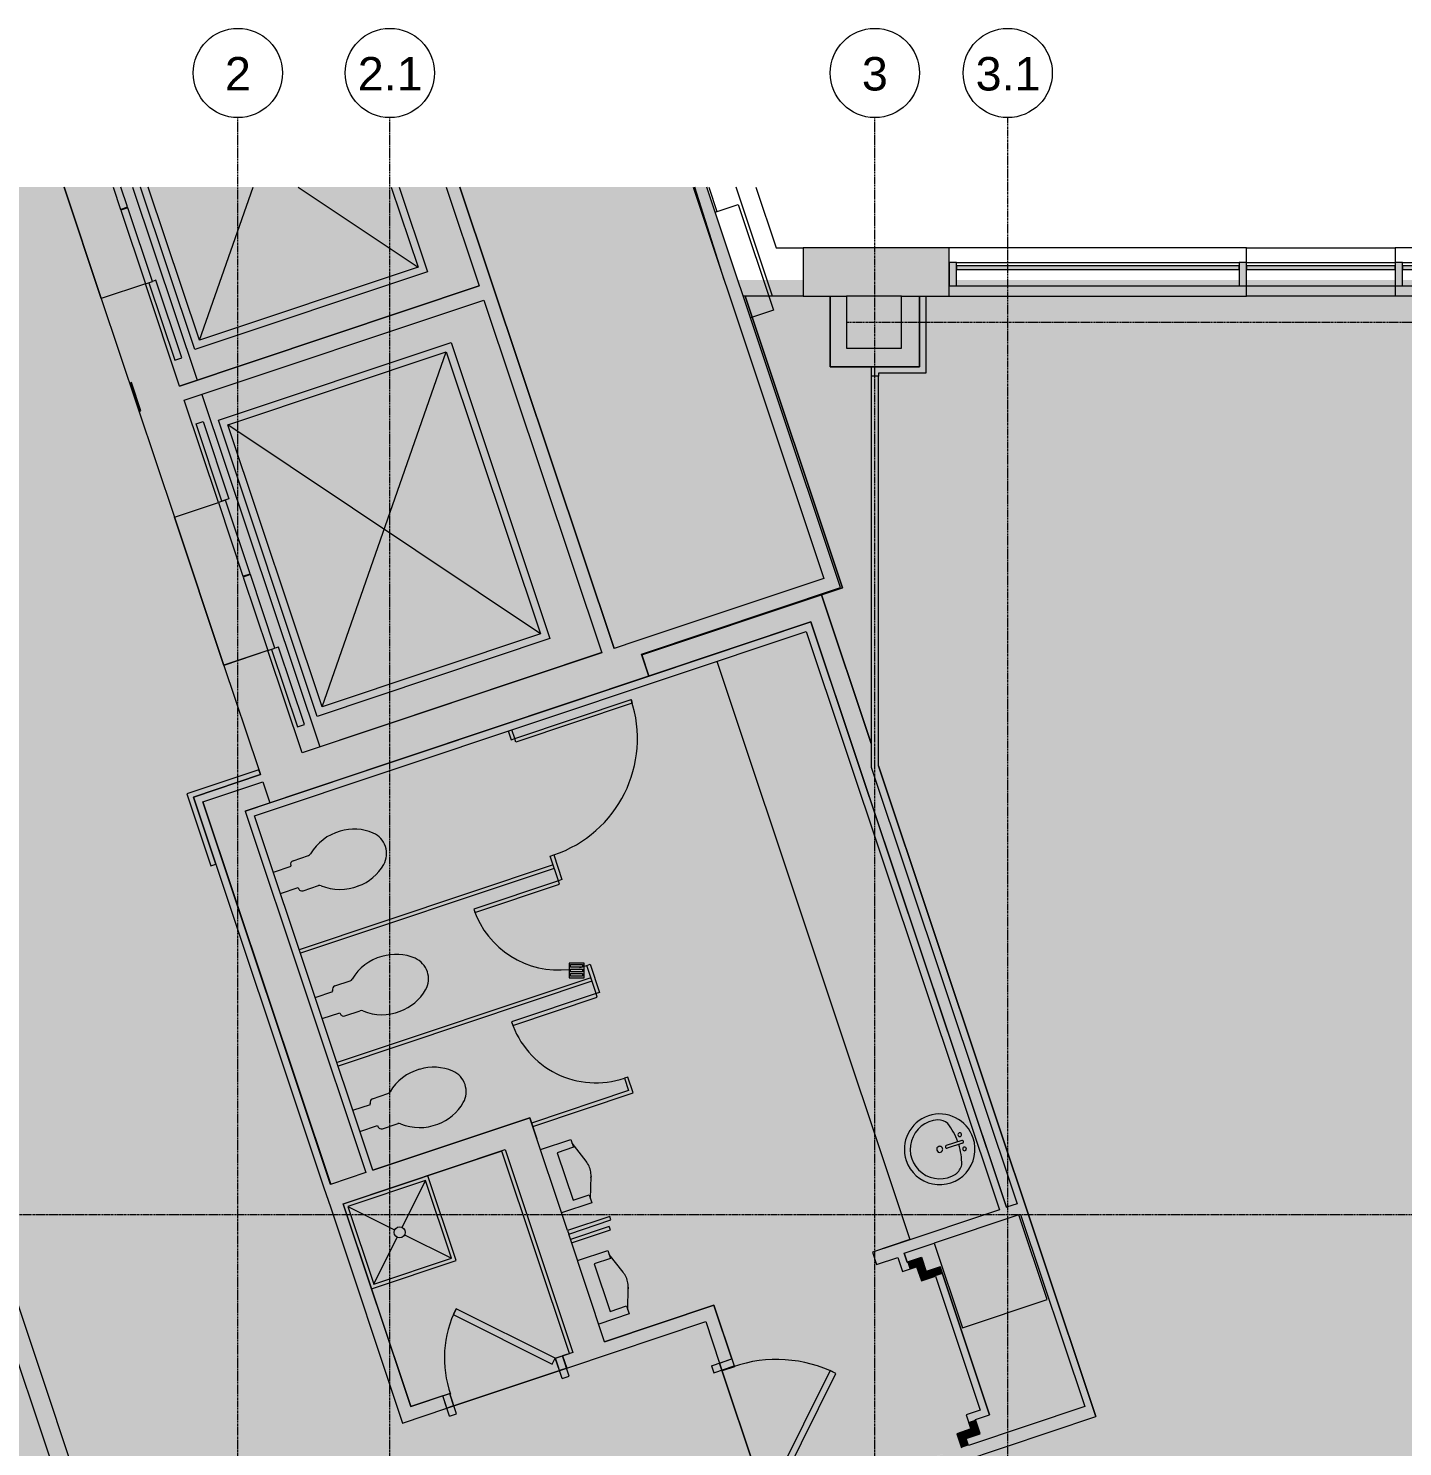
# Model space of a CAD drawing. Header units: inches. Extents: x 628 to 4002, y -382 to 1379.
# Drawn here: x 1899.9 to 2269.7, y 997.7 to 1379.1 of the extents above; entities that cross this region are included whole.
import ezdxf

# ---------------------------------------------------------------- set-up
doc = ezdxf.new("R2010")
doc.units = ezdxf.units.IN
doc.header["$MEASUREMENT"] = 0
doc.linetypes.add('Grid Line 1_2_', pattern=[0.875, 0.5, -0.125, 0.125, -0.125])
for name, color, linetype, lineweight in [('7200-WISCONSIN-AVE-6TH-FLOOR-031418_dwg', 8, 'Continuous', 9), ('A-DETL', 90, 'Continuous', 9), ('A-DETL-GENF', 92, 'Continuous', 9), ('A-DOOR', 31, 'Continuous', 13), ('A-DOOR-FRAM', 31, 'Continuous', 20), ('A-GENM', 13, 'Continuous', 13), ('A-GLAZ-CURT', 52, 'Continuous', 13), ('A-GLAZ-CWMG', 51, 'Continuous', 13), ('A-WALL', 113, 'Continuous', 13), ('A-WALL-PATT', 111, 'Continuous', 13), ('Bb-col', 7, 'Continuous', 9), ('Bb-cor', 7, 'Continuous', 9), ('Bb-fix', 7, 'Continuous', 9), ('I-WALL', 2, 'Continuous', 13), ('P-SANR-FIXT', 6, 'Continuous', 13), ('Propidex Polylines', 7, 'Continuous', 9), ('Q-CASE', 31, 'Continuous', 13), ('S-COLS', 52, 'Continuous', 13), ('S-GRID', 1, 'Continuous', 9), ('S-GRID-IDEN', 1, 'Continuous', 9)]:
    doc.layers.add(name, color=color, linetype=linetype, lineweight=lineweight)
doc.styles.add('Swis721 Lt BT', font='swissl.ttf', dxfattribs={"height": 9})

# ---------------------------------------------------------------- blocks, each defined once
blk = doc.blocks.new('Concrete-Rectangular-Column - 14_ x 14_-4901127-6TH FLOOR DEMOLITION PLAN')
at = {"layer": 'S-COLS', "lineweight": 9}
blk.add_hatch(color=7, dxfattribs=at).paths.add_polyline_path([(-7, -7.375), (7, -7.375), (7, 7.375), (-7, 7.375)], flags=0)
at = {"layer": 'S-COLS', "color": 8, "lineweight": 20}
for p, q in [((7, 7.375), (-7, 7.375)), ((-7, 7.375), (-7, -7.375)), ((7, -7.375), (7, 7.375)), ((-7, -7.375), (7, -7.375))]:
    blk.add_line(p, q, dxfattribs=at)
blk = doc.blocks.new('Concrete-Rectangular-Column - 24 x 24-4901126-6TH FLOOR DEMOLITION PLAN')
at = {"layer": 'S-COLS', "lineweight": 9}
blk.add_hatch(color=7, dxfattribs=at).paths.add_polyline_path([(12, -12), (12, 12), (-12, 12), (-12, -12)], flags=0)
at = {"layer": 'S-COLS', "color": 8, "lineweight": 20}
for p, q in [((12, 12), (-12, 12)), ((-12, 12), (-12, -12)), ((12, -12), (12, 12)), ((-12, -12), (12, -12))]:
    blk.add_line(p, q, dxfattribs=at)
blk = doc.blocks.new('Elevator Door-Center - 42_ x 84_-4849891-6TH FLOOR DEMOLITION PLAN')
at = {"layer": 'A-DOOR'}
for points in [[(-4.03, 6.25), (-4.03, 8.25), (-24.9, 8.25), (-24.9, 6.25), (-7.62, 6.25)], [(17.1, 6.25), (17.1, 8.25), (-3.78, 8.25), (-3.78, 6.25), (16.51, 6.25)]]:
    blk.add_hatch(color=250, dxfattribs=at).paths.add_polyline_path(points, flags=0)
at = {"layer": 'A-DOOR', "color": 8, "lineweight": 20}
for p, q in [((-4.03, 8.25), (-24.9, 8.25)), ((-24.9, 8.25), (-24.9, 6.25)), ((-4.03, 6.25), (-4.03, 8.25)), ((17.1, 8.25), (-3.78, 8.25)), ((-3.78, 8.25), (-3.78, 6.25)), ((17.1, 6.25), (17.1, 8.25)), ((-24.9, 6.25), (-4.03, 6.25)), ((-3.78, 6.25), (17.1, 6.25))]:
    blk.add_line(p, q, dxfattribs=at)
blk = doc.blocks.new('Elevator Door-Center - 42_ x 84_-V1-6TH FLOOR DEMOLITION PLAN')
at = {"layer": 'A-DOOR'}
for points in [[(-4.03, 6.25), (-4.03, 8.25), (-9.67, 8.25), (-10.34, 6.25)], [(17.1, 6.25), (17.1, 8.25), (-3.78, 8.25), (-3.78, 6.25), (1.96, 6.25)]]:
    blk.add_hatch(color=250, dxfattribs=at).paths.add_polyline_path(points, flags=0)
at = {"layer": 'A-DOOR', "color": 8, "lineweight": 20}
for p, q in [((-4.03, 8.25), (-9.67, 8.25)), ((-4.03, 6.25), (-4.03, 8.25)), ((17.1, 8.25), (-3.78, 8.25)), ((-3.78, 8.25), (-3.78, 6.25)), ((17.1, 6.25), (17.1, 8.25)), ((-10.34, 6.25), (-4.03, 6.25)), ((-3.78, 6.25), (17.1, 6.25))]:
    blk.add_line(p, q, dxfattribs=at)
blk = doc.blocks.new('ELEVATOR CALLING - ELEVATOR CALLING-4852985-6TH FLOOR DEMOLITION PLAN')
at = {"layer": 'A-GENM', "color": 8, "lineweight": 20}
for p, q in [((4, 6), (-4, 6)), ((-4, 6), (-4, 5.75)), ((-4, 5.75), (4, 5.75)), ((4, 5.75), (4, 6))]:
    blk.add_line(p, q, dxfattribs=at)
blk = doc.blocks.new('Single Flush - OTJ_SOLIDFLUSH_ALUM  30_-6345621-6TH FLOOR DEMOLITION PLAN')
at = {"layer": 'A-DOOR', "color": 8, "lineweight": 20}
for p, q in [((-6.17, 22.83), (-7.41, 21.59)), ((-7.41, 21.59), (13.67, 0.51)), ((14.91, 1.75), (-6.17, 22.83)), ((13.67, 0.51), (14.91, 1.75))]:
    blk.add_line(p, q, dxfattribs=at)
at = {"layer": 'A-DOOR', "lineweight": 9}
blk.add_arc((14.91, 1.75), 29.81, 135, 180.5, dxfattribs=at)
at = {"layer": 'A-DOOR-FRAM', "color": 8}
for p, q in [((-17, -4), (-17, 1.75)), ((-17, 1.75), (-15, 1.75)), ((-15, -4), (-15, 1.75)), ((15, -4), (15, 1.75)), ((15, 1.75), (17, 1.75)), ((17, -4), (17, 1.75)), ((-17, -4), (-15, -4)), ((15, -4), (17, -4))]:
    blk.add_line(p, q, dxfattribs=at)
blk = doc.blocks.new('Plumbing Fixtures 8 - Plumbing Fixtures 1-4934093-6TH FLOOR DEMOLITION PLAN')
at = {"layer": 'P-SANR-FIXT', "lineweight": 9}
for p, q in [((2115.41, 454.6), (2112.58, 451.78)), ((2113.1, 451.75), (2115.42, 454.07)), ((2118.24, 451.78), (2115.41, 454.6)), ((2115.42, 454.07), (2115.95, 453.54)), ((2112.58, 451.78), (2115.41, 448.95)), ((2113.63, 451.22), (2113.1, 451.75)), ((2115.95, 453.54), (2113.63, 451.22)), ((2113.99, 450.87), (2116.31, 453.18)), ((2114.52, 450.33), (2113.99, 450.87)), ((2116.84, 452.65), (2114.52, 450.33)), ((2114.85, 450.01), (2117.17, 452.32)), ((2117.68, 451.81), (2115.36, 449.49)), ((2115.41, 448.95), (2118.24, 451.78)), ((2116.31, 453.18), (2116.84, 452.65)), ((2117.17, 452.32), (2117.68, 451.81)), ((2115.36, 449.49), (2114.85, 450.01))]:
    blk.add_line(p, q, dxfattribs=at)
blk = doc.blocks.new('Walls 3 - Walls 1-4934202-6TH FLOOR DEMOLITION PLAN')
at = {"layer": 'A-WALL', "lineweight": 9}
for points in [[(2833.37, 1153.94), (2834.67, 1154.37), (2828.65, 1172.39), (2846.67, 1178.42), (2846.23, 1179.72), (2826.91, 1173.26), (2831.18, 1160.49)], [(2751.21, 1126.48), (2751.57, 1126.59), (2745.11, 1145.92), (2725.81, 1139.46), (2726.25, 1138.16), (2744.24, 1144.18), (2744.72, 1142.75), (2745.19, 1144.5), (2751.17, 1126.59)]]:
    blk.add_hatch(color=7, dxfattribs=at).paths.add_polyline_path(points, flags=0)
at = {"layer": 'A-WALL', "color": 8, "lineweight": 20}
for p, q in [((2846.23, 1179.72), (2826.91, 1173.26)), ((2846.67, 1178.42), (2846.23, 1179.72)), ((2828.65, 1172.39), (2846.67, 1178.42)), ((2826.91, 1173.26), (2833.37, 1153.94)), ((2834.67, 1154.37), (2828.65, 1172.39)), ((2833.37, 1153.94), (2834.67, 1154.37)), ((2745.11, 1145.92), (2725.78, 1139.46)), ((2751.57, 1126.59), (2745.11, 1145.92)), ((2726.22, 1138.15), (2744.24, 1144.18)), ((2744.24, 1144.18), (2750.26, 1126.16)), ((2725.78, 1139.46), (2726.22, 1138.15)), ((2750.26, 1126.16), (2751.57, 1126.59))]:
    blk.add_line(p, q, dxfattribs=at)
blk = doc.blocks.new('Sink Vanity-Round - 19_ x 19_-4893120-6TH FLOOR DEMOLITION PLAN')
at = {"layer": 'P-SANR-FIXT', "lineweight": 9}
for p, q in [((3.43, 9.73), (3.43, 5.36)), ((4.18, 9.73), (4.18, 5.36))]:
    blk.add_line(p, q, dxfattribs=at)
for centre, radius, start, end in [((3.81, 3.35), 9.5, 90, 270), ((3.81, 3.35), 9.5, 270, 90), ((0.05, 4.11), 4.12, 120.7927, 162.1904), ((3.81, -9.17), 17.81, 91.2067, 109.2086), ((1.81, 9.73), 0.5, 360, 180), ((1.81, 9.73), 0.5, 180, 360), ((3.81, 9.73), 0.375, 360, 180), ((3.81, -9.17), 17.81, 70.7914, 88.7933), ((5.81, 9.73), 0.5, 360, 180), ((5.81, 9.73), 0.5, 180, 360), ((7.56, 4.11), 4.12, 17.8096, 59.2073), ((3.81, 3.35), 7.93, 165.3071, 14.6929), ((3.81, 3.35), 0.813, 360, 180), ((3.81, 5.36), 0.375, 180, 360), ((3.81, 3.35), 0.813, 180, 360)]:
    blk.add_arc(centre, radius, start, end, dxfattribs=at)
blk = doc.blocks.new('WOMENS_ SINKS7 - WOMENS_ SINKS-4985055-6TH FLOOR DEMOLITION PLAN')
at = {"layer": 'Q-CASE', "lineweight": 9}
blk.add_line((3104.61, 1199.18), (3104.61, 1035.18), dxfattribs=at)
blk = doc.blocks.new('urinal partition3 - urinal partition1-4988773-6TH FLOOR DEMOLITION PLAN')
at = {"layer": 'P-SANR-FIXT', "lineweight": 9}
for p, q in [((3176.29, 1510.59), (3175.59, 1509.89)), ((3184.78, 1502.11), (3176.29, 1510.59)), ((3175.59, 1509.89), (3184.08, 1501.41)), ((3184.08, 1501.41), (3184.78, 1502.11))]:
    blk.add_line(p, q, dxfattribs=at)
blk = doc.blocks.new('System Panel - Glazed-5927131-6TH FLOOR DEMOLITION PLAN')
at = {"layer": 'A-GLAZ-CURT', "lineweight": 9}
blk.add_hatch(color=7, dxfattribs=at).paths.add_polyline_path([(-38, 0.5), (-38, -0.5), (38, -0.5), (38, 0.5)], flags=0)
at = {"layer": 'A-GLAZ-CURT', "color": 8, "lineweight": 20}
for p, q in [((38, 0.5), (-38, 0.5)), ((-38, 0.5), (-38, -0.5)), ((38, -0.5), (38, 0.5)), ((-38, -0.5), (38, -0.5))]:
    blk.add_line(p, q, dxfattribs=at)
blk = doc.blocks.new('System Panel - Glazed-5927132-6TH FLOOR DEMOLITION PLAN')
at = {"layer": 'A-GLAZ-CURT', "lineweight": 9}
blk.add_hatch(color=7, dxfattribs=at).paths.add_polyline_path([(-20, 0.5), (-20, -0.5), (20, -0.5), (20, 0.5)], flags=0)
at = {"layer": 'A-GLAZ-CURT', "color": 8, "lineweight": 20}
for p, q in [((20, 0.5), (-20, 0.5)), ((-20, 0.5), (-20, -0.5)), ((20, -0.5), (20, 0.5)), ((-20, -0.5), (20, -0.5))]:
    blk.add_line(p, q, dxfattribs=at)
blk = doc.blocks.new('System Panel - Glazed-5927133-6TH FLOOR DEMOLITION PLAN')
at = {"layer": 'A-GLAZ-CURT', "lineweight": 9}
blk.add_hatch(color=7, dxfattribs=at).paths.add_polyline_path([(-38, 0.5), (-38, -0.5), (38, -0.5), (38, 0.5)], flags=0)
at = {"layer": 'A-GLAZ-CURT', "color": 8, "lineweight": 20}
for p, q in [((38, 0.5), (-38, 0.5)), ((-38, 0.5), (-38, -0.5)), ((38, -0.5), (38, 0.5)), ((-38, -0.5), (38, -0.5))]:
    blk.add_line(p, q, dxfattribs=at)
blk = doc.blocks.new('Rectangular Mullion - 2_ x 6_ rectangular-5927115-6TH FLOOR DEMOLITION PLAN')
at = {"layer": 'A-GLAZ-CWMG', "lineweight": 9}
blk.add_hatch(color=7, dxfattribs=at).paths.add_polyline_path([(0, 1.37), (0, -4.88), (-2, -4.88), (-2, 1.37)], flags=0)
at = {"layer": 'A-GLAZ-CWMG', "color": 8, "lineweight": 20}
for p, q in [((-2, 1.37), (0, 1.37)), ((-2, -4.88), (-2, 1.37)), ((0, 1.37), (0, -4.88)), ((0, -4.88), (-2, -4.88))]:
    blk.add_line(p, q, dxfattribs=at)
blk = doc.blocks.new('Rectangular Mullion - 2_ x 6_ rectangular-5927116-6TH FLOOR DEMOLITION PLAN')
at = {"layer": 'A-GLAZ-CWMG', "lineweight": 9}
blk.add_hatch(color=7, dxfattribs=at).paths.add_polyline_path([(-1, 1.37), (1, 1.37), (1, -4.88), (-1, -4.88), (-1, -3.81)], flags=0)
at = {"layer": 'A-GLAZ-CWMG', "color": 8, "lineweight": 20}
for p, q in [((-1, 1.37), (1, 1.37)), ((-1, -4.88), (-1, 1.37)), ((1, 1.37), (1, -4.88)), ((1, -4.88), (-1, -4.88))]:
    blk.add_line(p, q, dxfattribs=at)
blk = doc.blocks.new('Rectangular Mullion - 2_ x 6_ rectangular-5911032-6TH FLOOR DEMOLITION PLAN')
at = {"layer": 'A-GLAZ-CWMG', "lineweight": 9}
for p, q in [((4354, 1316.13), (4430, 1316.13)), ((4354, 1309.88), (4430, 1309.88))]:
    blk.add_line(p, q, dxfattribs=at)
blk = doc.blocks.new('Rectangular Mullion - 2_ x 6_ rectangular-5911033-6TH FLOOR DEMOLITION PLAN')
at = {"layer": 'A-GLAZ-CWMG', "lineweight": 9}
for p, q in [((3112, 1316.13), (3152, 1316.13)), ((3112, 1309.88), (3152, 1309.88))]:
    blk.add_line(p, q, dxfattribs=at)
blk = doc.blocks.new('Rectangular Mullion - 2_ x 6_ rectangular-V7-6TH FLOOR DEMOLITION PLAN')
at = {"layer": 'A-GLAZ-CWMG', "lineweight": 9}
for p, q in [((3154, 1316.13), (3230, 1316.13)), ((3154, 1309.88), (3230, 1309.88))]:
    blk.add_line(p, q, dxfattribs=at)
blk = doc.blocks.new('Single Flush - OTJ_SOLIDFLUSH_ALUM-6345622-6TH FLOOR DEMOLITION PLAN')
at = {"layer": 'A-DOOR', "color": 8, "lineweight": 20}
for p, q in [((-7.42, 27.07), (-8.65, 25.84)), ((17.91, 1.75), (-7.42, 27.07)), ((-8.65, 25.84), (16.67, 0.51)), ((16.67, 0.51), (17.91, 1.75))]:
    blk.add_line(p, q, dxfattribs=at)
at = {"layer": 'A-DOOR', "lineweight": 9}
blk.add_arc((17.91, 1.75), 35.81, 135, 180.5, dxfattribs=at)
at = {"layer": 'A-DOOR-FRAM', "color": 8}
for p, q in [((-20, -4), (-20, 1.75)), ((-20, 1.75), (-18, 1.75)), ((-18, -4), (-18, 1.75)), ((18, -4), (18, 1.75)), ((18, 1.75), (20, 1.75)), ((20, -4), (20, 1.75)), ((-20, -4), (-18, -4)), ((18, -4), (20, -4))]:
    blk.add_line(p, q, dxfattribs=at)
blk = doc.blocks.new('7200-WISCONSIN-AVE-6TH-FLOOR-031418_dwg-5450642-6TH FLOOR DEMOLITION PLAN')
at = {"layer": 'Bb-col'}
for p, q in [((3000, 1288.13), (3000, 1307.13)), ((3000, 1307.13), (3000, 1288.13)), ((2984.7, 1303.3), (2978.53, 1301.24)), ((2947.99, 1214.4), (2941.82, 1212.34)), ((2938.5, 1211.23), (2857.89, 1184.29)), ((2951.16, 1204.92), (2949.18, 1210.84)), ((3058.34, 1037.25), (3050.74, 1060))]:
    blk.add_line(p, q, dxfattribs=at)
at = {"layer": 'Bb-col', "flags": 128}
blk.add_lwpolyline([(2969.02, 1329.69), (2975.19, 1331.75), (2984.7, 1303.3)], dxfattribs=at)
blk.add_lwpolyline([(3024, 1307.13), (3024, 1288.13), (3000, 1288.13), (3024, 1288.13)], close=True, dxfattribs=at)
at = {"layer": 'Bb-cor'}
for p, q in [((2812.3, 1336.44), (2829.66, 1284.51)), ((2830.28, 1295.26), (2844.7, 1336.44)), ((2881.89, 1336.44), (2889.08, 1314.92)), ((2884, 1336.44), (2891.62, 1313.65)), ((2900.34, 1336.44), (2941.82, 1212.34)), ((2967.3, 1336.44), (2969.5, 1329.85)), ((3112, 1320.13), (3032, 1320.13)), ((3232, 1320.13), (3152, 1320.13)), ((2815.72, 1310.43), (2803.87, 1306.46)), ((2824.92, 1282.91), (2815.73, 1310.42)), ((2818.57, 1311.38), (2817.62, 1311.06)), ((2824.91, 1282.92), (2905.53, 1309.87)), ((3152, 1309.88), (3152, 1307.13)), ((3032, 1307.13), (3112, 1307.13)), ((2863.25, 1196.62), (2896.69, 1292.15)), ((3011, 1288.13), (3011, 1285.62)), ((2835.38, 1251.62), (2826.19, 1279.12)), ((2830.93, 1280.7), (2862.63, 1185.87)), ((2998.25, 1231.21), (2947.99, 1214.4)), ((2848.69, 1211.79), (2836.84, 1207.83)), ((2857.89, 1184.29), (2848.7, 1211.78)), ((2851.54, 1212.74), (2850.59, 1212.42)), ((2846.23, 1179.73), (2826.91, 1173.27)), ((3013, 1180.78), (3071.49, 1005.8)), ((2831.18, 1171.13), (2865.58, 1068.23)), ((2842.56, 1168.62), (2849.2, 1170.84)), ((2876.96, 1072.03), (2845.1, 1167.35)), ((2925.43, 1154.14), (2857.14, 1131.32)), ((2925.75, 1153.2), (2857.46, 1130.37)), ((2935.57, 1123.8), (2867.29, 1100.97)), ((2935.89, 1122.85), (2867.6, 1100.02)), ((2884.8, 1056.67), (2891.07, 1069.25)), ((2870.21, 1062.27), (2882.78, 1056)), ((2885.47, 1054.66), (2898.05, 1048.38)), ((3021.43, 1053.38), (3011.37, 1050.02)), ((3040.34, 1007.51), (3036.55, 1006.24)), ((3040.35, 1001.19), (3039.08, 1004.97)), ((3037.81, 1002.45), (3034.02, 1001.18))]:
    blk.add_line(p, q, dxfattribs=at)
at = {"layer": 'Bb-cor', "flags": 128}
for points in [[(2891.62, 1313.65), (2829.02, 1292.73), (2814.41, 1336.44)], [(2856.87, 1336.44), (2889.08, 1314.92), (2830.28, 1295.26), (2816.52, 1336.44)], [(2992.74, 1307.13), (2984.47, 1307.13), (2974.68, 1336.44)], [(2979.95, 1336.44), (2985.4, 1320.13), (2992.74, 1320.13)], [(3112, 1316.13), (3112, 1320.13), (3152, 1320.13), (3152, 1316.13)], [(2816.68, 1310.73), (2823.65, 1289.88), (2825.54, 1290.51), (2818.57, 1311.38)], [(3232, 1307.13), (3152, 1307.13), (3112, 1307.13), (3112, 1309.88)], [(3025.75, 1307.13), (3025.75, 1286.38), (3013, 1286.38), (3013, 1285.62)], [(2979.01, 1301.4), (3003.32, 1228.68), (2949.26, 1210.61)], [(2922.06, 1216.28), (2863.25, 1196.62), (2837.89, 1272.5), (2896.69, 1292.15), (2922.06, 1216.28), (2837.89, 1272.5)], [(2951.14, 1204.92), (2994.79, 1219.5), (3047.42, 1062.05)], [(2849.65, 1212.1), (2856.62, 1191.24), (2858.51, 1191.88), (2851.54, 1212.74)], [(2913.38, 1190.17), (2914.17, 1187.81), (2915.12, 1188.13), (2946.42, 1198.59), (2946.74, 1197.64), (2915.44, 1187.18), (2915.12, 1188.13), (2914.33, 1190.49)], [(2919.95, 1083.78), (2946.98, 1092.81), (2945.56, 1097.08), (2944.61, 1096.77), (2945.72, 1093.45), (2919.63, 1084.73)], [(2929.09, 1018.82), (2927.12, 1018.17), (2926.01, 1021.49), (2929.81, 1022.76), (2911.62, 1077.17), (2868.94, 1062.9), (2887.13, 1008.49)], [(2877.18, 1041.41), (2898.05, 1048.38), (2891.07, 1069.25), (2870.21, 1062.27), (2877.18, 1041.41), (2883.46, 1053.99)], [(2930.41, 1052.48), (2940.85, 1055.97), (2940.53, 1056.92), (2930.1, 1053.43)], [(3019.91, 1049.7), (3020.7, 1047.34), (3024.5, 1048.61), (3025.76, 1044.81), (3029.56, 1046.08), (3042.87, 1006.25)], [(2939.29, 1025.92), (2968.69, 1035.75), (2974.24, 1019.16), (2970.92, 1018.05), (2970.21, 1020.17)], [(2887.13, 1008.49), (2897.56, 1011.98), (2898.67, 1008.66), (2896.83, 1008.04)], [(3068.48, 1008.48), (3037.19, 998.02), (3036.56, 999.91)]]:
    blk.add_lwpolyline(points, dxfattribs=at)
for points in [[(2924.59, 1215.02), (2861.99, 1194.09), (2835.36, 1273.76), (2897.96, 1294.68)], [(2838.22, 1252.58), (2836.33, 1251.94), (2829.35, 1272.81), (2831.25, 1273.44)], [(2927.8, 1150.19), (2926.85, 1149.88), (2904.09, 1142.27), (2904.41, 1141.32), (2927.17, 1148.93), (2926.85, 1149.88), (2924.64, 1156.52), (2925.58, 1156.83)], [(2937.95, 1119.84), (2937, 1119.53), (2914.24, 1111.92), (2914.55, 1110.97), (2937.32, 1118.58), (2937, 1119.53), (2934.46, 1127.11), (2935.41, 1127.43)], [(2876.55, 1040.14), (2899.31, 1047.75), (2891.7, 1070.51), (2868.94, 1062.9)]]:
    blk.add_lwpolyline(points, close=True, dxfattribs=at)
at = {"layer": 'Bb-cor'}
blk.add_circle((2884.13, 1055.33), 1.5, dxfattribs=at)
for centre, radius, start, end in [((2915.12, 1188.13), 33, 288.4834, 18.4834), ((2926.85, 1149.88), 24, 198.4832, 276.9396), ((2926.85, 1149.88), 24, 283.6756, 285.8139), ((2926.85, 1149.88), 24, 286.7229, 288.4832), ((2937, 1119.53), 24, 198.4832, 288.4832)]:
    blk.add_arc(centre, radius, start, end, dxfattribs=at)
at = {"layer": 'Bb-fix'}
for p, q in [((2855.46, 1155.27), (2859.6, 1156.65)), ((2858.16, 1147.21), (2862.3, 1148.59)), ((2866.72, 1121.6), (2870.86, 1122.99)), ((2869.41, 1113.54), (2873.55, 1114.92)), ((2876.86, 1091.25), (2881, 1092.64)), ((2879.56, 1083.19), (2883.7, 1084.58)), ((2935.88, 1063.27), (2927.72, 1060.54)), ((2945.86, 1033.39), (2937.7, 1030.67))]:
    blk.add_line(p, q, dxfattribs=at)
at = {"layer": 'Bb-fix', "flags": 128}
for points in [[(2850.17, 1152.18), (2854.91, 1153.77), (2854.83, 1154.01)], [(2852.07, 1146.49), (2856.81, 1148.08), (2856.89, 1147.84)], [(2861.42, 1118.51), (2866.16, 1120.1), (2866.09, 1120.34)], [(2863.32, 1112.82), (2868.07, 1114.41), (2868.15, 1114.17)], [(2871.57, 1088.17), (2876.31, 1089.75), (2876.23, 1089.99)], [(2873.47, 1082.47), (2878.21, 1084.06), (2878.29, 1083.82)], [(2922.01, 1077.61), (2930.17, 1080.34), (2930.88, 1078.21), (2926.5, 1076.74), (2930.78, 1063.94), (2935.16, 1065.4), (2935.88, 1063.27)], [(2935.52, 1064.34), (2935.64, 1070.44), (2935.62, 1070.05), (2935.64, 1070.42), (2935.64, 1070.81), (2935.61, 1071.2), (2935.56, 1071.59), (2935.47, 1071.98), (2935.37, 1072.38), (2935.24, 1072.76), (2935.09, 1073.14), (2934.92, 1073.5), (2934.72, 1073.85), (2934.51, 1074.18), (2934.29, 1074.49), (2934.04, 1074.77), (2933.79, 1075.03), (2934.3, 1074.47), (2930.53, 1079.27)], [(2932, 1047.74), (2940.16, 1050.47), (2940.87, 1048.33), (2936.48, 1046.87), (2940.76, 1034.06), (2945.15, 1035.53), (2945.86, 1033.39)], [(2945.51, 1034.46), (2945.63, 1040.57), (2945.61, 1040.17), (2945.63, 1040.55), (2945.63, 1040.93), (2945.6, 1041.32), (2945.54, 1041.71), (2945.46, 1042.11), (2945.36, 1042.5), (2945.23, 1042.89), (2945.08, 1043.26), (2944.9, 1043.62), (2944.71, 1043.97), (2944.5, 1044.3), (2944.27, 1044.61), (2944.03, 1044.9), (2943.77, 1045.16), (2944.28, 1044.6), (2940.51, 1049.4)]]:
    blk.add_lwpolyline(points, dxfattribs=at)
at = {"layer": 'Bb-fix'}
for centre, radius, start, end in [((2871.92, 1151), 12.77, 66.3116, 107.3949), ((2871.48, 1150.53), 13.1, 104.9323, 149.899), ((2874.64, 1157.2), 6, 330.658, 66.308), ((2859.28, 1157.6), 1, 288.4844, 329.901), ((2855.78, 1154.32), 1, 108.4748, 198.4748), ((2868.74, 1160.52), 12.77, 289.5713, 330.6546), ((2862.61, 1147.64), 1, 67.0663, 108.4829), ((2868.11, 1160.63), 13.1, 247.067, 292.0336), ((2857.84, 1148.16), 1, 198.4836, 288.4836), ((2882.73, 1116.87), 13.1, 104.9332, 149.8999), ((2883.18, 1117.33), 12.77, 66.3124, 107.3958), ((2885.9, 1123.53), 6, 330.658, 66.308), ((2867.03, 1120.65), 1, 108.4858, 198.4858), ((2870.54, 1123.93), 1, 288.4844, 329.901), ((2880, 1126.85), 12.77, 289.5719, 330.6552), ((2869.09, 1114.49), 1, 198.4836, 288.4836), ((2873.87, 1113.98), 1, 67.0663, 108.4829), ((2879.36, 1126.96), 13.1, 247.067, 292.0337), ((2892.88, 1086.52), 13.1, 104.9332, 149.8999), ((2893.32, 1086.98), 12.77, 66.3116, 107.3949), ((2896.04, 1093.18), 6, 330.6595, 66.3094), ((2877.18, 1090.3), 1, 108.477, 198.477), ((2880.68, 1093.59), 1, 288.4719, 329.8885), ((2890.14, 1096.5), 12.77, 289.5713, 330.6546), ((2879.24, 1084.14), 1, 198.4836, 288.4836), ((2884.01, 1083.63), 1, 67.0663, 108.4829), ((2889.5, 1096.61), 13.1, 247.067, 292.0337)]:
    blk.add_arc(centre, radius, start, end, dxfattribs=at)
at = {"layer": 'Propidex Polylines'}
for p, q in [((2803.87, 1306.45), (2793.85, 1336.44)), ((2793.85, 1336.44), (2803.87, 1306.45)), ((2977.09, 1307.13), (2976.56, 1307.13)), ((2836.84, 1207.82), (2823.52, 1247.66)), ((2823.52, 1247.66), (2836.84, 1207.82)), ((3013, 1180.78), (3071.49, 1005.8)), ((3071.49, 1005.8), (3013, 1180.78)), ((2929.09, 1018.82), (2896.83, 1008.04)), ((2896.83, 1008.04), (2929.09, 1018.82)), ((2982.89, 982.23), (2970.21, 1020.17)), ((2970.21, 1020.17), (2982.89, 982.23))]:
    blk.add_line(p, q, dxfattribs=at)
at = {"layer": 'Propidex Polylines', "flags": 128}
for points in [[(3152, 1309.88), (3152, 1307.13), (3112, 1307.13), (3112, 1309.88)], [(2951.16, 1204.92), (2949.26, 1210.61), (2997.63, 1226.78), (3003.32, 1228.68), (2977.09, 1307.13)], [(2992.74, 1307.13), (2977.09, 1307.13), (3003.32, 1228.68), (2997.63, 1226.78), (3011, 1186.77)], [(3011, 1186.77), (2997.63, 1226.78), (2949.26, 1210.61), (2951.16, 1204.92)]]:
    blk.add_lwpolyline(points, dxfattribs=at)
blk = doc.blocks.new('Grid - Grid Head - Circle-50561-6TH FLOOR DEMOLITION PLAN')
at = {"layer": 'S-GRID-IDEN'}
blk.add_circle((0, 0), 0.125, dxfattribs=at)

msp = doc.modelspace()

# ---------------------------------------------------------------- hatches: boundary and pattern name
at = {"layer": 'A-DETL-GENF'}
h = msp.add_hatch(color=9, dxfattribs=at)
h.paths.add_polyline_path([(2940.08, 691.12), (2945.43, 691.12), (2945.43, 712.12), (2899.18, 712.12), (2899.18, 691.12), (2920.18, 691.12)], flags=0)
h.paths.add_polyline_path([(3028.18, 715.62), (3076.18, 715.62), (3076.18, 808.12), (3075.68, 808.12), (3075.68, 831.12), (3072.93, 831.12), (3072.93, 833.98), (3032.93, 833.98), (3032.93, 831.12), (3031.68, 831.12), (3031.68, 808.62), (2899.18, 808.62), (2899.18, 715.62), (3004.68, 715.62)], flags=0)
h.paths.add_polyline_path([(2859.68, 715.62), (2895.68, 715.62), (2895.68, 831.12), (2859.68, 831.12), (2859.68, 808.12), (2835.68, 808.12), (2835.68, 831.12), (2833.93, 831.12), (2833.93, 833.98), (2793.93, 833.98), (2793.93, 831.12), (2791.68, 831.12), (2791.68, 715.62), (2835.68, 715.62)], flags=0)
h.paths.add_polyline_path([(2759.18, 715.62), (2788.18, 715.62), (2788.18, 831.12), (2759.18, 831.12), (2759.18, 780.56)], flags=0)
h.paths.add_polyline_path([(3096.24, 766.13), (3098.43, 766.13), (3098.43, 808.12), (3079.68, 808.12), (3079.68, 766.13), (3084.99, 766.13)], flags=0)
h.paths.add_polyline_path([(1964.37, 1211.78), (1957.75, 1231.58), (1959.65, 1232.21), (1966.27, 1212.41), (1964.88, 1211.95)], flags=0)
h.paths.add_polyline_path([(1931.4, 1310.42), (1924.78, 1330.21), (1926.68, 1330.85), (1933.3, 1311.05)], flags=0)
h.paths.add_polyline_path([(1778.03, 805.76), (1949.48, 865.19), (1932.68, 915.45), (1924.38, 912.67), (1903.46, 975.27), (1911.29, 977.89), (1887.34, 1049.52), (1873.62, 1044.93), (1866.01, 1067.69), (1888.77, 1075.3), (1896.38, 1052.54), (1892.08, 1051.1), (1917.14, 976.15), (1909.31, 973.54), (1928.02, 917.58), (1934.89, 919.88), (1953.52, 864.14), (2038.06, 892.4), (2036.98, 895.52), (2037.45, 895.68), (2019.28, 948.09), (2056.29, 960.45), (2062, 943.39), (2106.57, 958.29), (2098.57, 982.23), (2101.89, 983.34), (2102.6, 981.21), (2150.97, 997.38), (2149.7, 1001.17), (2153.49, 1002.44), (2152.23, 1006.23), (2156.02, 1007.5), (2143.97, 1043.54), (2140.17, 1042.29), (2138.91, 1046.07), (2135.12, 1044.8), (2133.85, 1048.59), (2128.16, 1046.69), (2127.05, 1050.01), (2161.19, 1061.42), (2109.2, 1216.96), (1960.77, 1167.35), (1992.63, 1072.03), (2034.84, 1086.14), (2054.97, 1025.91), (2084.37, 1035.74), (2089.21, 1021.28), (2085.89, 1020.17), (2082.16, 1031.31), (2044.76, 1018.81), (2043.65, 1022.13), (2046.43, 1023.06), (2028.2, 1077.6), (1984.58, 1063.01), (2002.81, 1008.48), (2011.4, 1011.35), (2012.51, 1008.03), (2000.6, 1004.05), (1950.35, 1154.37), (1949.04, 1153.94), (1942.58, 1173.26), (1961.91, 1179.72), (1952.52, 1207.82), (1964.37, 1211.78), (1973.57, 1184.28), (2054.18, 1211.22), (2022.48, 1306.07), (1941.86, 1279.12), (1951.06, 1251.61), (1939.2, 1247.65), (1919.57, 1306.46), (1931.4, 1310.42), (1940.59, 1282.91), (2021.21, 1309.86), (2012.33, 1336.44), (1924.81, 1336.44), (1926.6, 1331.08), (1924.7, 1330.45), (1922.7, 1336.44), (1775.64, 1336.44), (1785.81, 1306.03), (1773.95, 1302.07), (1764.76, 1329.57), (1676.53, 1300.08), (1708.23, 1205.24), (1796.46, 1234.73), (1787.27, 1262.24), (1799.12, 1266.2), (1818.78, 1207.4), (1806.92, 1203.43), (1797.73, 1230.94), (1709.5, 1201.45), (1741.2, 1106.6), (1829.43, 1136.1), (1820.24, 1163.6), (1832.09, 1167.56), (1841.49, 1139.47), (1860.78, 1145.92), (1867.24, 1126.59), (1866.89, 1126.48), (1879.25, 1089.49), (1874.51, 1087.9), (1858.5, 1135.8), (1692.06, 1080.16), (1721.39, 992.43), (1866.01, 1040.78), (1867.12, 1037.46), (1719.18, 988), (1622.17, 1278.2), (1668.17, 1293.58), (1669.28, 1290.26), (1626.6, 1275.99), (1690.48, 1084.9), (1733.15, 1099.17), (1731.72, 1103.43), (1737.88, 1105.49), (1660.69, 1336.44), (1614.83, 1336.4), (1614.83, 1306.46), (1611.33, 1306.46), (1611.33, 1335.83), (1611.13, 1336.44), (1586.27, 1336.44), (1586.27, 1306.46), (1600.64, 1306.46), (1704.33, 996.28), (1713.34, 999.29), (1776.39, 810.66)], flags=0)
h.paths.add_polyline_path([(3004.68, 812.12), (3028.18, 812.12), (3028.18, 831.12), (3004.68, 831.12), (3004.68, 830.88)], flags=0)
h.paths.add_polyline_path([(2899.18, 812.12), (3001.18, 812.12), (3001.18, 831.12), (2987.68, 831.12), (2987.68, 833.98), (2912.68, 833.98), (2912.68, 831.12), (2899.18, 831.12), (2899.18, 825.79)], flags=0)
h.paths.add_polyline_path([(2041.85, 893.66), (2050.69, 896.62), (2830.14, 896.62), (2830.14, 1046.38), (2808.93, 1046.38), (2808.93, 1073.88), (2830.14, 1073.88), (2830.14, 1311.48), (2827.68, 1311.48), (2827.68, 1309.88), (2825.68, 1309.88), (2825.68, 1311.48), (2749.68, 1311.48), (2749.68, 1309.88), (2747.68, 1309.88), (2747.68, 1311.48), (2707.68, 1311.48), (2707.68, 1309.88), (2705.68, 1309.88), (2705.68, 1311.48), (2629.68, 1311.48), (2629.68, 1309.88), (2627.68, 1309.88), (2627.68, 1311.48), (2587.68, 1311.48), (2587.68, 1309.88), (2585.68, 1309.88), (2585.68, 1311.48), (2509.68, 1311.48), (2509.68, 1309.88), (2507.68, 1309.88), (2507.68, 1311.48), (2467.68, 1311.48), (2467.68, 1309.88), (2465.68, 1309.88), (2465.68, 1311.48), (2389.68, 1311.48), (2389.68, 1309.88), (2387.68, 1309.88), (2387.68, 1311.48), (2347.68, 1311.48), (2347.68, 1309.88), (2345.68, 1309.88), (2345.68, 1311.48), (2269.68, 1311.48), (2269.68, 1309.88), (2267.68, 1309.88), (2267.68, 1311.48), (2227.68, 1311.48), (2227.68, 1309.88), (2225.68, 1309.88), (2225.68, 1311.48), (2149.68, 1311.48), (2149.68, 1309.88), (2147.68, 1309.88), (2147.68, 1307.13), (2108.42, 1307.13), (2108.42, 1311.48), (2090.78, 1311.48), (2118.44, 1228.75), (2064.85, 1210.84), (2066.83, 1204.91), (2110.46, 1219.49), (2163.09, 1062.06), (2165.93, 1063.01), (2126.68, 1180.45), (2126.68, 1285.62), (2128.68, 1285.62), (2128.68, 1180.77), (2187.17, 1005.79), (2103.71, 977.89), (2114.36, 946.01), (2033.12, 918.86), (2041.15, 895.68)], flags=0)
h.paths.add_polyline_path([(2031.6, 923.23), (2057.89, 932.01), (2050.29, 954.76), (2023.75, 945.89), (2028.17, 933.12)], flags=0)
h.paths.add_polyline_path([(2061.21, 933.12), (2061.68, 933.28), (2060.14, 937.89), (2059.67, 937.73)], flags=0)
h.paths.add_polyline_path([(2065, 934.39), (2109.58, 949.29), (2108.04, 953.9), (2063.46, 939), (2064.81, 934.95)], flags=0)
h.paths.add_polyline_path([(2058.2, 942.12), (2058.68, 942.28), (2054.08, 956.03), (2053.61, 955.87), (2057.89, 943.05)], flags=0)
h.paths.add_polyline_path([(2152.87, 998.01), (2184.16, 1008.47), (2166.89, 1060.16), (2166.41, 1060), (2174.02, 1037.24), (2151.26, 1029.63), (2143.65, 1052.39), (2135.59, 1049.7), (2136.38, 1047.33), (2140.17, 1048.6), (2141.44, 1044.8), (2145.24, 1046.07), (2158.55, 1006.24), (2154.76, 1004.97), (2156.02, 1001.17), (2152.23, 999.91), (2152.82, 998.14)], flags=0)
h.paths.add_polyline_path([(2379.68, 1048.12), (2355.68, 1048.12), (2355.68, 1072.12), (2379.68, 1072.12)], flags=0)
h.paths.add_polyline_path([(2811.93, 1049.38), (2830.14, 1049.38), (2830.14, 1070.88), (2811.93, 1070.88)], flags=0)
h.paths.add_polyline_path([(2615.3, 1050.25), (2600.55, 1050.25), (2600.55, 1064.25), (2615.3, 1064.25)], flags=0)
h.paths.add_polyline_path([(2621.62, 1050.25), (2621.62, 1064.25), (2636.37, 1064.25), (2636.37, 1050.25)], flags=0)
h.paths.add_polyline_path([(1981.25, 1068.23), (1990.74, 1071.4), (1958.24, 1168.61), (1964.88, 1170.83), (1962.98, 1176.52), (1946.86, 1171.13), (1980.19, 1071.4)], flags=0)
h.paths.add_polyline_path([(1843.19, 1134.37), (1857.39, 1139.12), (1857.23, 1139.59), (1843.03, 1134.84)], flags=0)
h.paths.add_polyline_path([(1818.34, 1162.97), (1811.72, 1182.77), (1813.62, 1183.4), (1820.24, 1163.6)], flags=0)
h.paths.add_polyline_path([(1811.64, 1183), (1805.03, 1202.8), (1806.92, 1203.43), (1813.54, 1183.64), (1811.72, 1183.03)], flags=0)
h.paths.add_polyline_path([(2057.5, 1212.33), (2113.93, 1231.2), (2078.75, 1336.44), (2016.02, 1336.44), (2056.81, 1214.39)], flags=0)
h.paths.add_polyline_path([(1957.67, 1231.82), (1951.06, 1251.61), (1952.95, 1252.25), (1959.57, 1232.45), (1957.75, 1231.84)], flags=0)
h.paths.add_polyline_path([(1785.37, 1261.6), (1778.75, 1281.4), (1780.65, 1282.03), (1787.27, 1262.24)], flags=0)
h.paths.add_polyline_path([(1778.67, 1281.64), (1772.06, 1301.44), (1773.95, 1302.07), (1780.57, 1282.27), (1778.75, 1281.66)], flags=0)
h.paths.add_polyline_path([(2600.55, 1293.13), (2600.55, 1307.13), (2615.3, 1307.13), (2615.3, 1293.13), (2600.55, 1293.13)], flags=0)
h.paths.add_polyline_path([(2375.05, 1293.13), (2360.3, 1293.13), (2360.3, 1307.13), (2375.05, 1307.13)], flags=0)
h.paths.add_polyline_path([(2134.8, 1293.13), (2120.05, 1293.13), (2120.05, 1307.13), (2134.8, 1307.13)], flags=0)
h.paths.add_polyline_path([(1675.26, 1303.87), (1763.49, 1333.37), (1762.46, 1336.44), (1664.38, 1336.44), (1674.4, 1306.46)], flags=0)
at = {"layer": 'A-WALL-PATT', "lineweight": 9}
for points in [[(2054.18, 1211.22), (2057.5, 1212.33), (2016.02, 1336.44), (2012.33, 1336.44), (2053.81, 1212.33)], [(2113.93, 1231.2), (2117.25, 1232.31), (2082.44, 1336.44), (2078.75, 1336.44)], [(1941.86, 1279.12), (2022.48, 1306.07), (2021.21, 1309.86), (1940.59, 1282.91)], [(2126.68, 1180.45), (2128.68, 1180.77), (2128.68, 1285.62), (2126.68, 1285.62), (2126.68, 1180.77)], [(2064.85, 1210.84), (2118.44, 1228.75), (2117.25, 1232.31), (2063.66, 1214.39), (2064.72, 1211.22)], [(1960.77, 1167.35), (2111.1, 1217.6), (2110.46, 1219.49), (1960.14, 1169.24), (1960.58, 1167.92)], [(2161.19, 1061.42), (2163.09, 1062.06), (2111.1, 1217.6), (2109.2, 1216.96), (2153.76, 1083.66)], [(1964.88, 1170.83), (2066.83, 1204.91), (2063.66, 1214.39), (1961.71, 1180.31), (1964.78, 1171.13)], [(2185.27, 1005.15), (2187.17, 1005.79), (2128.68, 1180.77), (2126.68, 1180.45), (2185.06, 1005.79)], [(1946.86, 1171.13), (1962.98, 1176.52), (1962.34, 1178.42), (1946.22, 1173.03), (1946.43, 1172.39)], [(1979.36, 1067.59), (1981.25, 1068.23), (1946.22, 1173.03), (1944.32, 1172.39), (1960.14, 1125.08)], [(1990.74, 1071.4), (1992.63, 1072.03), (1960.14, 1169.24), (1958.24, 1168.61), (1981.25, 1099.77)], [(1981.26, 1061.9), (2036.74, 1080.45), (2034.84, 1086.14), (1979.36, 1067.59), (1981.25, 1061.92)], [(2046.43, 1023.06), (2054.97, 1025.91), (2036.74, 1080.45), (2028.2, 1077.6), (2044.98, 1027.4)], [(1999.49, 1007.37), (2002.81, 1008.48), (1984.58, 1063.01), (1981.26, 1061.9), (1992.63, 1027.87)], [(2133.69, 1049.07), (2166.89, 1060.16), (2165.93, 1063.01), (2132.74, 1051.91), (2133.48, 1049.7)], [(2128.16, 1046.69), (2133.85, 1048.59), (2132.74, 1051.91), (2127.05, 1050.01)], [(2135.12, 1044.8), (2137.01, 1045.43), (2135.59, 1049.7), (2133.69, 1049.07), (2133.85, 1048.59)], [(2137.01, 1045.43), (2140.81, 1046.7), (2140.17, 1048.6), (2136.38, 1047.33), (2136.8, 1046.07)], [(2140.18, 1042.27), (2142.08, 1042.91), (2140.81, 1046.7), (2138.91, 1046.07)], [(2142.08, 1042.91), (2145.87, 1044.17), (2145.24, 1046.07), (2141.44, 1044.8), (2141.86, 1043.54)], [(2156.02, 1007.5), (2157.92, 1008.13), (2145.87, 1044.17), (2143.97, 1043.54), (2148.62, 1029.63)], [(2103.71, 977.89), (2185.27, 1005.15), (2184.16, 1008.47), (2102.6, 981.21)], [(2152.86, 1004.34), (2158.55, 1006.24), (2157.92, 1008.13), (2152.23, 1006.23), (2152.65, 1004.97)], [(2154.13, 1000.54), (2156.02, 1001.19), (2154.76, 1004.97), (2152.87, 1004.32), (2153.92, 1001.18)], [(2150.33, 999.27), (2154.13, 1000.54), (2153.49, 1002.44), (2149.7, 1001.17), (2150.29, 999.4)], [(2150.97, 997.38), (2152.87, 998.01), (2152.23, 999.91), (2150.33, 999.27), (2150.9, 997.58)]]:
    msp.add_hatch(color=7, dxfattribs=at).paths.add_polyline_path(points, flags=0)
h = msp.add_hatch(color=7, dxfattribs=at)
h.paths.add_polyline_path([(3588.63, 1307.13), (3600.76, 1307.13), (3596.42, 1320.13), (3547.68, 1320.13), (3547.68, 1307.13), (3555.68, 1307.13), (3555.68, 1312.12), (3579.68, 1312.12), (3579.68, 1307.13), (3581.42, 1307.13)], flags=0)
h.paths.add_polyline_path([(2117.25, 1307.13), (2147.68, 1307.13), (2147.68, 1320.13), (2108.42, 1320.13), (2108.42, 1307.13)], flags=0)
h = msp.add_hatch(color=7, dxfattribs=at)
h.paths.add_polyline_path([(1961.71, 1180.31), (1973.57, 1184.28), (1964.37, 1211.78), (1952.52, 1207.82), (1960.14, 1185.02)], flags=0)
h.paths.add_polyline_path([(1939.2, 1247.65), (1951.06, 1251.61), (1931.4, 1310.42), (1919.55, 1306.45)], flags=0)
h = msp.add_hatch(color=7, dxfattribs=at)
h.paths.add_polyline_path([(1912.4, 974.57), (1917.14, 976.15), (1892.06, 1051.1), (1887.34, 1049.52), (1911.87, 976.15)], flags=0)
h.paths.add_polyline_path([(1874.51, 1087.9), (1879.25, 1089.49), (1860.87, 1144.5), (1860.39, 1142.75), (1859.92, 1144.18), (1856.13, 1142.91), (1873.98, 1089.49)], flags=0)
h = msp.add_hatch(color=7, dxfattribs=at)
h.paths.add_polyline_path([(2000.6, 1004.05), (2012.51, 1008.03), (2011.4, 1011.35), (1999.49, 1007.37)], flags=0)
h.paths.add_polyline_path([(2044.76, 1018.81), (2085.48, 1032.42), (2084.37, 1035.74), (2043.65, 1022.13)], flags=0)
h = msp.add_hatch(color=7, dxfattribs=at)
h.paths.add_polyline_path([(2109.58, 949.29), (2112.9, 950.4), (2101.89, 983.34), (2098.57, 982.23), (2109.21, 950.4)], flags=0)
h.paths.add_polyline_path([(2085.89, 1020.17), (2089.21, 1021.28), (2085.48, 1032.42), (2082.16, 1031.31), (2085.48, 1021.38)], flags=0)

# ---------------------------------------------------------------- linework, layer by layer
at = {"layer": 'A-DETL'}
msp.add_line((2087.09, 1311.48), (2079.27, 1336.44), dxfattribs=at)
at = {"layer": 'A-DETL', "lineweight": 13}
for p, q in [((1992.63, 1072.03), (2034.84, 1086.14)), ((2034.84, 1086.14), (2036.74, 1080.45))]:
    msp.add_line(p, q, dxfattribs=at)
at = {"layer": 'A-WALL', "color": 8, "lineweight": 20}
for p, q in [((2147.68, 1320.13), (2108.42, 1320.13)), ((2108.42, 1320.13), (2108.42, 1307.13)), ((2147.68, 1307.13), (2147.68, 1320.13)), ((2108.42, 1307.13), (2120.05, 1307.13)), ((2134.8, 1307.13), (2147.68, 1307.13)), ((2063.66, 1214.39), (2057.5, 1212.33)), ((2054.18, 1211.22), (1973.57, 1184.28)), ((2066.83, 1204.91), (2064.85, 1210.84)), ((1964.88, 1170.83), (2066.83, 1204.91)), ((1961.71, 1180.31), (1962.34, 1178.42)), ((1962.98, 1176.52), (1964.88, 1170.83)), ((2034.84, 1086.14), (1992.63, 1072.03)), ((2044.98, 1055.79), (2034.84, 1086.14)), ((1984.58, 1063.01), (2028.2, 1077.6)), ((2028.2, 1077.6), (2046.43, 1023.06)), ((1990.74, 1071.4), (1981.25, 1068.23)), ((1979.36, 1067.59), (1981.26, 1061.9)), ((2161.19, 1061.42), (2132.74, 1051.91)), ((2165.93, 1063.01), (2163.09, 1062.06)), ((2166.41, 1060), (2166.89, 1060.16)), ((2054.97, 1025.91), (2045.3, 1054.85)), ((2135.59, 1049.7), (2143.65, 1052.39))]:
    msp.add_line(p, q, dxfattribs=at)
at = {"layer": 'I-WALL', "color": 8, "lineweight": 20}
for p, q in [((2012.33, 1336.44), (2021.21, 1309.86)), ((2057.5, 1212.33), (2016.02, 1336.44)), ((2078.75, 1336.44), (2113.93, 1231.2)), ((2118.44, 1228.75), (2082.44, 1336.44)), ((1931.4, 1310.42), (1919.55, 1306.45)), ((1940.59, 1282.91), (1931.4, 1310.42)), ((2021.21, 1309.86), (1940.59, 1282.91)), ((1919.55, 1306.45), (1939.2, 1247.65)), ((1941.86, 1279.12), (2022.48, 1306.07)), ((2022.48, 1306.07), (2054.18, 1211.22)), ((2128.68, 1285.62), (2126.68, 1285.62)), ((2126.68, 1285.62), (2126.68, 1180.45)), ((2128.68, 1180.77), (2128.68, 1285.62)), ((1951.06, 1251.61), (1941.86, 1279.12)), ((1939.2, 1247.65), (1951.06, 1251.61)), ((2113.93, 1231.2), (2063.66, 1214.39)), ((2064.85, 1210.84), (2118.44, 1228.75)), ((2110.46, 1219.49), (1958.24, 1168.61)), ((1960.77, 1167.35), (2109.2, 1216.96)), ((2109.2, 1216.96), (2161.19, 1061.42)), ((2163.09, 1062.06), (2110.46, 1219.49)), ((1964.37, 1211.78), (1952.52, 1207.82)), ((1973.57, 1184.28), (1964.37, 1211.78)), ((1952.52, 1207.82), (1961.71, 1180.31)), ((2126.68, 1180.45), (2165.93, 1063.01)), ((2187.17, 1005.79), (2128.68, 1180.77)), ((1962.34, 1178.42), (1944.32, 1172.39)), ((1946.86, 1171.13), (1962.98, 1176.52)), ((1944.32, 1172.39), (1979.36, 1067.59)), ((1981.25, 1068.23), (1946.86, 1171.13)), ((1958.24, 1168.61), (1990.74, 1071.4)), ((1992.63, 1072.03), (1960.77, 1167.35)), ((1981.26, 1061.9), (2000.6, 1004.05)), ((2002.81, 1008.48), (1984.58, 1063.01)), ((2166.89, 1060.16), (2184.16, 1008.47)), ((1887.34, 1049.52), (1911.29, 977.89)), ((1917.14, 976.15), (1892.08, 1051.1)), ((2132.74, 1051.91), (2127.05, 1050.01)), ((2127.05, 1050.01), (2128.16, 1046.69)), ((2136.38, 1047.33), (2135.59, 1049.7)), ((2128.16, 1046.69), (2133.85, 1048.59)), ((2133.85, 1048.59), (2135.12, 1044.8)), ((2135.12, 1044.8), (2138.91, 1046.07)), ((2140.17, 1048.6), (2136.38, 1047.33)), ((2138.91, 1046.07), (2140.18, 1042.27)), ((2141.44, 1044.8), (2140.17, 1048.6)), ((2145.24, 1046.07), (2141.44, 1044.8)), ((2158.55, 1006.24), (2145.24, 1046.07)), ((2140.18, 1042.27), (2143.97, 1043.54)), ((2143.97, 1043.54), (2156.02, 1007.5)), ((2084.37, 1035.74), (2054.97, 1025.91)), ((2089.21, 1021.28), (2084.37, 1035.74)), ((2044.76, 1018.81), (2082.16, 1031.31)), ((2082.16, 1031.31), (2085.89, 1020.17)), ((2046.43, 1023.06), (2043.65, 1022.13)), ((2043.65, 1022.13), (2044.76, 1018.81)), ((2085.89, 1020.17), (2089.21, 1021.28)), ((2011.4, 1011.35), (2002.81, 1008.48)), ((2012.51, 1008.03), (2011.4, 1011.35)), ((2000.6, 1004.05), (2012.51, 1008.03)), ((2156.02, 1007.5), (2152.23, 1006.23)), ((2184.16, 1008.47), (2152.87, 998.01)), ((2103.71, 977.89), (2187.17, 1005.79)), ((2152.23, 1006.23), (2153.49, 1002.44)), ((2154.76, 1004.97), (2158.55, 1006.24)), ((2156.03, 1001.18), (2154.76, 1004.97)), ((2153.49, 1002.44), (2149.7, 1001.17)), ((2149.7, 1001.17), (2150.97, 997.38)), ((2152.23, 999.91), (2156.03, 1001.18)), ((2152.87, 998.01), (2152.23, 999.91))]:
    msp.add_line(p, q, dxfattribs=at)
at = {"layer": 'S-GRID', "linetype": 'Grid Line 1_2_'}
for p, q in [((1956.3, -16.1), (1956.3, 1355.13)), ((1997.19, -16.1), (1997.19, 1355.13)), ((2127.68, -16.1), (2127.68, 1355.13)), ((2163.42, 26.47), (2163.42, 1355.13)), ((2120.05, 1300.13), (3978.17, 1300.13)), ((1583.56, 1060.12), (3978.17, 1060.12))]:
    msp.add_line(p, q, dxfattribs=at)

# ---------------------------------------------------------------- block references
at = {"layer": '7200-WISCONSIN-AVE-6TH-FLOOR-031418_dwg', "color": 7}
msp.add_blockref('7200-WISCONSIN-AVE-6TH-FLOOR-031418_dwg-5450642-6TH FLOOR DEMOLITION PLAN', (-884.32, 0), dxfattribs=at)
msp.add_blockref('7200-WISCONSIN-AVE-6TH-FLOOR-031418_dwg-5450642-6TH FLOOR DEMOLITION PLAN', (-884.32, 0), dxfattribs=at)
msp.add_blockref('7200-WISCONSIN-AVE-6TH-FLOOR-031418_dwg-5450642-6TH FLOOR DEMOLITION PLAN', (-884.32, 0), dxfattribs=at)
at = {"layer": 'A-DOOR'}
for name, p, rotation in [('Elevator Door-Center - 42_ x 84_-V1-6TH FLOOR DEMOLITION PLAN', (1920.05, 1324.65), 288.4833072846014), ('Elevator Door-Center - 42_ x 84_-4849891-6TH FLOOR DEMOLITION PLAN', (1953.02, 1226.01), 288.4833072846014), ('Single Flush - OTJ_SOLIDFLUSH_ALUM  30_-6345621-6TH FLOOR DEMOLITION PLAN', (2028.08, 1015.08), 18.4833333333335), ('Single Flush - OTJ_SOLIDFLUSH_ALUM-6345622-6TH FLOOR DEMOLITION PLAN', (2093.89, 1001.76), 288.4833333333356)]:
    msp.add_blockref(name, p, dxfattribs=dict(at, rotation=rotation))
at = {"layer": 'A-GENM', "lineweight": 9, "rotation": 108.4833072846015}
msp.add_blockref('ELEVATOR CALLING - ELEVATOR CALLING-4852985-6TH FLOOR DEMOLITION PLAN', (1934.35, 1281.88), dxfattribs=at)
at = {"layer": 'A-GLAZ-CURT', "lineweight": 9, "rotation": 180}
for name, p in [('System Panel - Glazed-5927131-6TH FLOOR DEMOLITION PLAN', (2187.68, 1314.75)), ('System Panel - Glazed-5927132-6TH FLOOR DEMOLITION PLAN', (2247.68, 1314.75)), ('System Panel - Glazed-5927133-6TH FLOOR DEMOLITION PLAN', (2307.68, 1314.75))]:
    msp.add_blockref(name, p, dxfattribs=at)
at = {"layer": 'A-GLAZ-CWMG', "lineweight": 9, "extrusion": (0, 0, -1)}
for name, p in [('Rectangular Mullion - 2_ x 6_ rectangular-5927115-6TH FLOOR DEMOLITION PLAN', (-2147.68, 1314.75)), ('Rectangular Mullion - 2_ x 6_ rectangular-5927116-6TH FLOOR DEMOLITION PLAN', (-2226.68, 1314.75)), ('Rectangular Mullion - 2_ x 6_ rectangular-5927116-6TH FLOOR DEMOLITION PLAN', (-2268.68, 1314.75))]:
    msp.add_blockref(name, p, dxfattribs=at)
at = {"layer": 'A-GLAZ-CWMG', "lineweight": 9}
for name, p in [('Rectangular Mullion - 2_ x 6_ rectangular-5911032-6TH FLOOR DEMOLITION PLAN', (-2204.32, 0)), ('Rectangular Mullion - 2_ x 6_ rectangular-5911033-6TH FLOOR DEMOLITION PLAN', (-884.32, 0)), ('Rectangular Mullion - 2_ x 6_ rectangular-V7-6TH FLOOR DEMOLITION PLAN', (-884.32, 0))]:
    msp.add_blockref(name, p, dxfattribs=at)
at = {"layer": 'A-WALL', "lineweight": 9}
msp.add_blockref('Walls 3 - Walls 1-4934202-6TH FLOOR DEMOLITION PLAN', (-884.32, 0), dxfattribs=at)
at = {"layer": 'P-SANR-FIXT', "lineweight": 9}
for name, p, rotation in [('Plumbing Fixtures 8 - Plumbing Fixtures 1-4934093-6TH FLOOR DEMOLITION PLAN', (232.15, 2302.13), 315.0000000000002), ('Sink Vanity-Round - 19_ x 19_-4893120-6TH FLOOR DEMOLITION PLAN', (2140.73, 1080.21), 288.4833593820561), ('urinal partition3 - urinal partition1-4988773-6TH FLOOR DEMOLITION PLAN', (1978.59, -2460.79), 63.4833333333338)]:
    msp.add_blockref(name, p, dxfattribs=dict(at, rotation=rotation))
at = {"layer": 'Q-CASE', "lineweight": 9, "rotation": 18.48333333333437}
msp.add_blockref('WOMENS_ SINKS7 - WOMENS_ SINKS-4985055-6TH FLOOR DEMOLITION PLAN', (-479.17, -912.66), dxfattribs=at)
at = {"layer": 'S-COLS', "lineweight": 9}
for name, p, rotation in [('Concrete-Rectangular-Column - 14_ x 14_-4901127-6TH FLOOR DEMOLITION PLAN', (2127.43, 1300.13), 89.99999999999385), ('Concrete-Rectangular-Column - 24 x 24-4901126-6TH FLOOR DEMOLITION PLAN', (2158.83, 1044.82), 18.4833333333335)]:
    msp.add_blockref(name, p, dxfattribs=dict(at, rotation=rotation))
at = {"layer": 'S-GRID-IDEN', "xscale": 95.99999999999994, "yscale": 95.99999999999994, "zscale": 95.99999999999994}
for p in [(1956.3, 1367.13), (1997.19, 1367.13), (2127.68, 1367.13), (2163.42, 1367.13)]:
    msp.add_blockref('Grid - Grid Head - Circle-50561-6TH FLOOR DEMOLITION PLAN', p, dxfattribs=at)

# ---------------------------------------------------------------- texts
at = {"layer": 'S-GRID-IDEN', "char_height": 9, "attachment_point": 1, "style": 'Swis721 Lt BT'}
for s, insert, width in [('2', (1952.8, 1371.42), 8.181), ('2.1', (1988.55, 1371.42), 20.604), ('3', (2124.18, 1371.42), 8.181), ('3.1', (2154.78, 1371.42), 20.604)]:
    msp.add_mtext(s, dxfattribs=dict(at, insert=insert, width=width))

doc.saveas('drawing.dxf')
